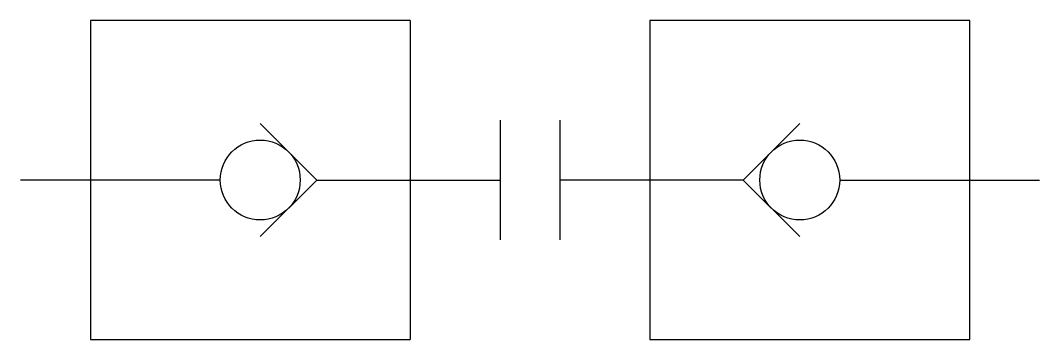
# Model space of a CAD drawing. Header units: millimetres. Extents: x -68.8 to -43.3, y 7.4 to 15.4.
import ezdxf

# ---------------------------------------------------------------- set-up
doc = ezdxf.new("R2010")
doc.units = ezdxf.units.MM

msp = doc.modelspace()

# ---------------------------------------------------------------- linework, layer by layer
for p, q in [((-67.032, 15.351), (-67.032, 7.351)), ((-59.032, 15.351), (-67.032, 15.351)), ((-59.032, 15.351), (-59.032, 7.351)), ((-45.032, 15.351), (-53.032, 15.351)), ((-53.032, 15.351), (-53.032, 7.351)), ((-45.032, 7.351), (-45.032, 15.351)), ((-61.368, 11.351), (-62.782, 12.765)), ((-56.782, 12.851), (-56.782, 9.851)), ((-55.282, 12.851), (-55.282, 9.851)), ((-50.696, 11.351), (-49.282, 12.765)), ((-63.782, 11.351), (-68.782, 11.351)), ((-61.368, 11.351), (-62.782, 9.937)), ((-61.368, 11.351), (-56.782, 11.351)), ((-50.696, 11.351), (-55.282, 11.351)), ((-50.696, 11.351), (-49.282, 9.937)), ((-48.282, 11.351), (-43.282, 11.351)), ((-67.032, 7.351), (-59.032, 7.351)), ((-53.032, 7.351), (-45.032, 7.351))]:
    msp.add_line(p, q)
for centre in [(-62.782, 11.351), (-49.282, 11.351)]:
    msp.add_circle(centre, 1)

doc.saveas('drawing.dxf')
